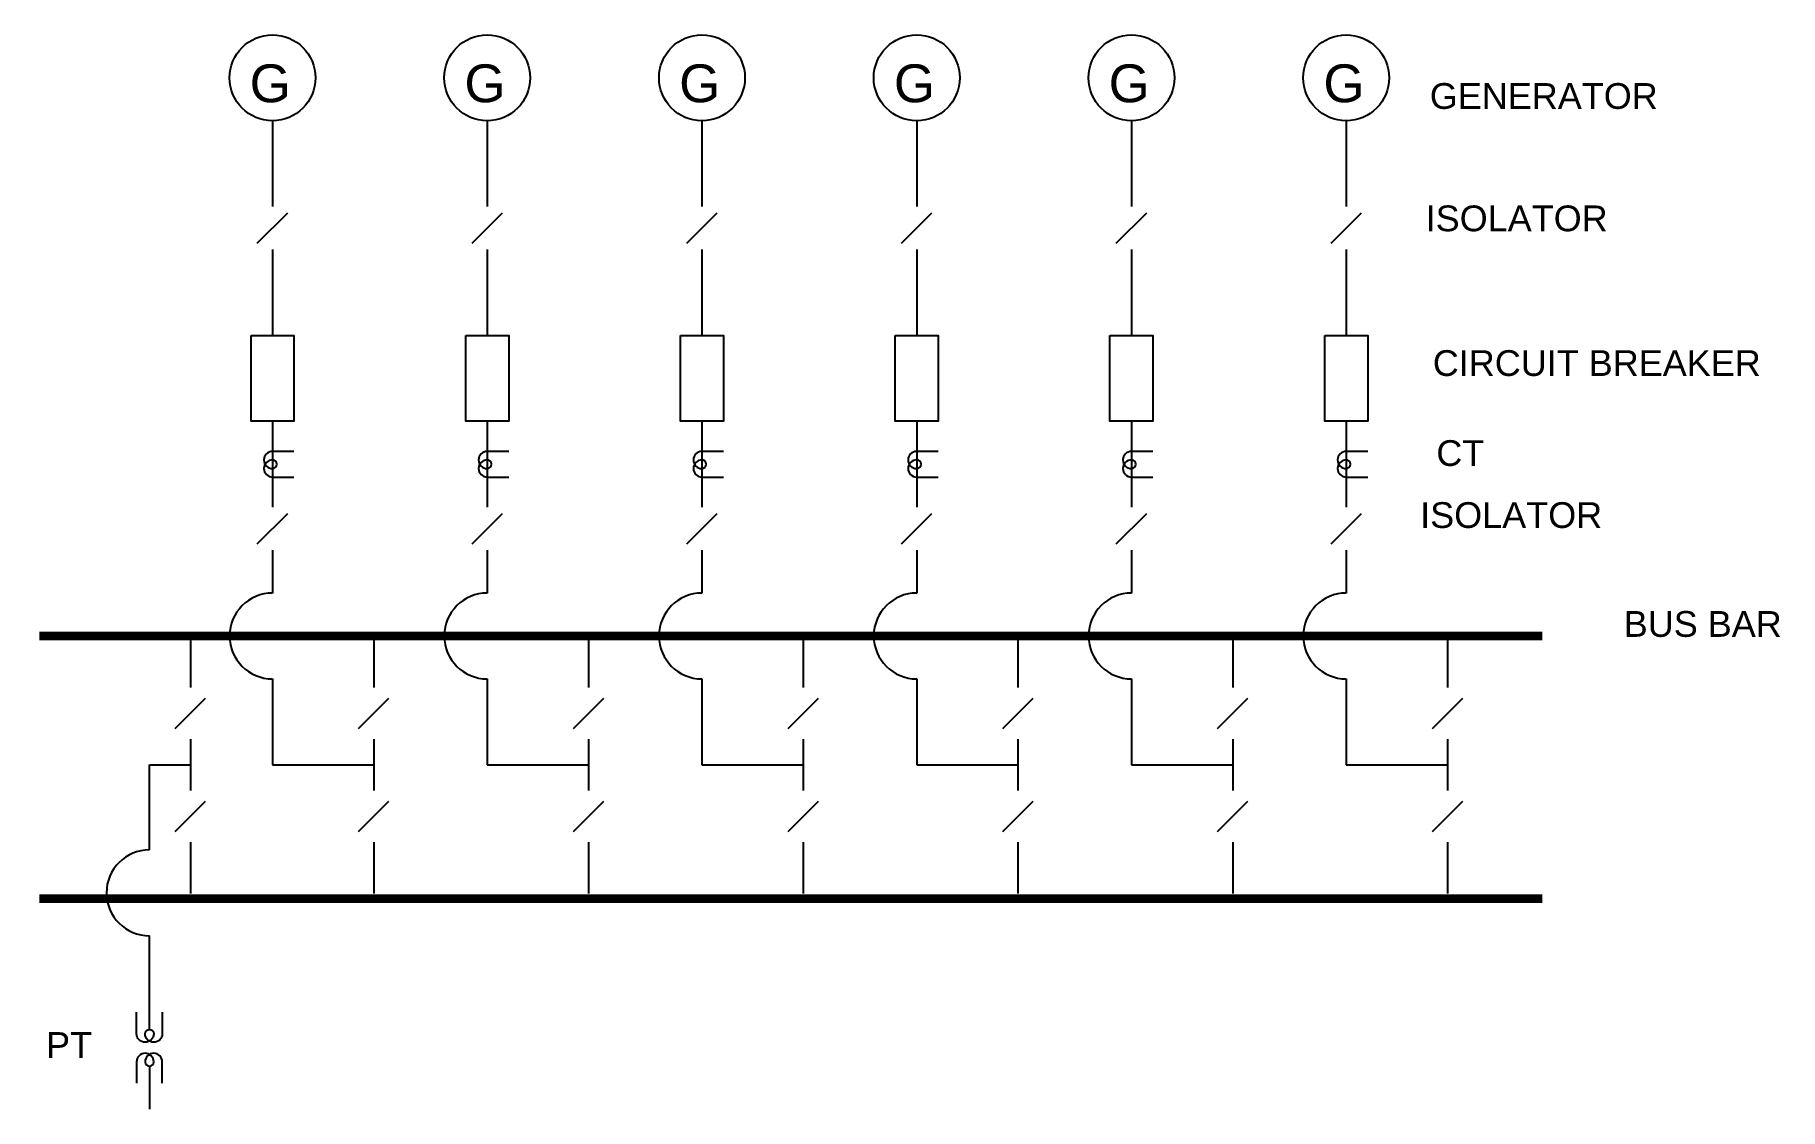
# Model space of a CAD drawing. Header units: millimetres. Extents: x 114 to 317, y 65 to 190.
import ezdxf

# ---------------------------------------------------------------- set-up
doc = ezdxf.new("R2010")
doc.units = ezdxf.units.MM
doc.styles.get("Standard").update_dxf_attribs({"font": 'arial_0.ttf'})

msp = doc.modelspace()

# ---------------------------------------------------------------- linework, layer by layer
for p, q in [((141.9, 180.49), (141.9, 170.49)), ((166.9, 180.49), (166.9, 170.49)), ((191.9, 180.49), (191.9, 170.49)), ((216.9, 180.49), (216.9, 170.49)), ((241.9, 180.49), (241.9, 170.49)), ((266.9, 180.49), (266.9, 170.49)), ((140.13, 166.22), (143.67, 169.75)), ((165.13, 166.22), (168.67, 169.75)), ((190.13, 166.22), (193.67, 169.75)), ((215.13, 166.22), (218.67, 169.75)), ((240.13, 166.22), (243.67, 169.75)), ((265.13, 166.22), (268.67, 169.75)), ((141.9, 165.49), (141.9, 155.49)), ((166.9, 165.49), (166.9, 155.49)), ((191.9, 165.49), (191.9, 155.49)), ((216.9, 165.49), (216.9, 155.49)), ((241.9, 165.49), (241.9, 155.49)), ((266.9, 165.49), (266.9, 155.49)), ((141.9, 145.49), (141.9, 140.49)), ((166.9, 145.49), (166.9, 140.49)), ((191.9, 145.49), (191.9, 140.49)), ((216.9, 145.49), (216.9, 140.49)), ((241.9, 145.49), (241.9, 140.49)), ((266.9, 145.49), (266.9, 140.49)), ((141.9, 140.49), (141.9, 135.49)), ((166.9, 140.49), (166.9, 135.49)), ((191.9, 140.49), (191.9, 135.49)), ((216.9, 140.49), (216.9, 135.49)), ((241.9, 140.49), (241.9, 135.49)), ((266.9, 140.49), (266.9, 135.49)), ((140.13, 131.22), (143.67, 134.75)), ((165.13, 131.22), (168.67, 134.75)), ((190.13, 131.22), (193.67, 134.75)), ((215.13, 131.22), (218.67, 134.75)), ((240.13, 131.22), (243.67, 134.75)), ((265.13, 131.22), (268.67, 134.75)), ((141.9, 130.49), (141.9, 125.49)), ((166.9, 130.49), (166.9, 125.49)), ((191.9, 130.49), (191.9, 125.49)), ((216.9, 130.49), (216.9, 125.49)), ((241.9, 130.49), (241.9, 125.49)), ((266.9, 130.49), (266.9, 125.49)), ((132.35, 120.49), (132.35, 114.49)), ((153.69, 120.49), (153.69, 114.49)), ((178.69, 120.49), (178.69, 114.49)), ((203.69, 120.49), (203.69, 114.49)), ((228.69, 120.49), (228.69, 114.49)), ((253.69, 120.49), (253.69, 114.49)), ((278.69, 120.49), (278.69, 114.49)), ((141.9, 115.49), (141.9, 105.49)), ((166.9, 115.49), (166.9, 105.49)), ((191.9, 115.49), (191.9, 105.49)), ((216.9, 115.49), (216.9, 105.49)), ((241.9, 115.49), (241.9, 105.49)), ((266.9, 115.49), (266.9, 105.49)), ((130.58, 109.72), (134.12, 113.25)), ((151.93, 109.72), (155.46, 113.25)), ((176.93, 109.72), (180.46, 113.25)), ((201.93, 109.72), (205.46, 113.25)), ((226.93, 109.72), (230.46, 113.25)), ((251.93, 109.72), (255.46, 113.25)), ((276.93, 109.72), (280.46, 113.25)), ((132.35, 108.49), (132.35, 102.49)), ((153.69, 108.49), (153.69, 102.49)), ((178.69, 108.49), (178.69, 102.49)), ((203.69, 108.49), (203.69, 102.49)), ((228.69, 108.49), (228.69, 102.49)), ((253.69, 108.49), (253.69, 102.49)), ((278.69, 108.49), (278.69, 102.49)), ((127.57, 105.49), (132.35, 105.49)), ((127.57, 95.58), (127.57, 105.49)), ((141.9, 105.49), (153.69, 105.49)), ((166.9, 105.49), (178.69, 105.49)), ((191.9, 105.49), (203.69, 105.49)), ((216.9, 105.49), (228.69, 105.49)), ((241.9, 105.49), (253.69, 105.49)), ((266.9, 105.49), (278.69, 105.49)), ((130.58, 97.72), (134.12, 101.25)), ((151.93, 97.72), (155.46, 101.25)), ((176.93, 97.72), (180.46, 101.25)), ((201.93, 97.72), (205.46, 101.25)), ((226.93, 97.72), (230.46, 101.25)), ((251.93, 97.72), (255.46, 101.25)), ((276.93, 97.72), (280.46, 101.25)), ((132.35, 96.49), (132.35, 90.49)), ((153.69, 96.49), (153.69, 90.49)), ((178.69, 96.49), (178.69, 90.49)), ((203.69, 96.49), (203.69, 90.49)), ((228.69, 96.49), (228.69, 90.49)), ((253.69, 96.49), (253.69, 90.49)), ((278.69, 96.49), (278.69, 90.49)), ((127.57, 80.27), (127.57, 85.58)), ((127.57, 74.68), (127.57, 80.27)), ((127.57, 70.4), (127.57, 65.4))]:
    msp.add_line(p, q)
for points in [[(139.4, 155.49), (144.4, 155.49), (144.4, 145.49), (139.4, 145.49)], [(164.4, 155.49), (169.4, 155.49), (169.4, 145.49), (164.4, 145.49)], [(189.4, 155.49), (194.4, 155.49), (194.4, 145.49), (189.4, 145.49)], [(214.4, 155.49), (219.4, 155.49), (219.4, 145.49), (214.4, 145.49)], [(239.4, 155.49), (244.4, 155.49), (244.4, 145.49), (239.4, 145.49)], [(264.4, 155.49), (269.4, 155.49), (269.4, 145.49), (264.4, 145.49)]]:
    msp.add_lwpolyline(points, close=True)
for points in [[(144.4, 141.99), (141.9, 141.99, 1), (141.9, 139.99, 1), (141.9, 140.99, 1), (141.9, 138.99), (144.4, 138.99)], [(169.4, 141.99), (166.9, 141.99, 1), (166.9, 139.99, 1), (166.9, 140.99, 1), (166.9, 138.99), (169.4, 138.99)], [(194.4, 141.99), (191.9, 141.99, 1), (191.9, 139.99, 1), (191.9, 140.99, 1), (191.9, 138.99), (194.4, 138.99)], [(219.4, 141.99), (216.9, 141.99, 1), (216.9, 139.99, 1), (216.9, 140.99, 1), (216.9, 138.99), (219.4, 138.99)], [(244.4, 141.99), (241.9, 141.99, 1), (241.9, 139.99, 1), (241.9, 140.99, 1), (241.9, 138.99), (244.4, 138.99)], [(269.4, 141.99), (266.9, 141.99, 1), (266.9, 139.99, 1), (266.9, 140.99, 1), (266.9, 138.99), (269.4, 138.99)], [(129.07, 76.68), (129.07, 74.18, -1), (127.07, 74.18, -1), (128.07, 74.18, -1), (126.07, 74.18), (126.07, 76.68)], [(129.07, 68.4), (129.07, 70.9, 1), (127.07, 70.9, 1), (128.07, 70.9, 1), (126.07, 70.9), (126.07, 68.4)]]:
    msp.add_lwpolyline(points, format="xyb")
at = {"const_width": 1}
for points in [[(114.74, 120.49), (289.74, 120.49)], [(114.74, 89.9), (289.74, 89.9)]]:
    msp.add_lwpolyline(points, dxfattribs=at)
for centre in [(141.9, 185.49), (166.9, 185.49), (191.9, 185.49), (216.9, 185.49), (241.9, 185.49), (266.9, 185.49)]:
    msp.add_circle(centre, 5)
for centre in [(141.9, 120.49), (166.9, 120.49), (191.9, 120.49), (216.9, 120.49), (241.9, 120.49), (266.9, 120.49), (127.57, 90.58)]:
    msp.add_arc(centre, 5, 90, 270)

# ---------------------------------------------------------------- texts
for s, height, p in [('G', 4.41, (139.24, 182.64)), ('G', 4.41, (164.24, 182.64)), ('G', 4.41, (189.24, 182.64)), ('G', 4.41, (214.24, 182.64)), ('G', 4.41, (239.24, 182.64)), ('G', 4.41, (264.24, 182.64)), ('GENERATOR', 3, (276.63, 181.87)), ('ISOLATOR', 3, (276.15, 167.62)), ('CIRCUIT BREAKER', 3, (276.98, 150.77)), ('CT', 3, (277.39, 140.29)), ('ISOLATOR', 3, (275.51, 133.07)), ('BUS BAR', 3, (299.21, 120.39)), ('PT', 3, (115.54, 71.36))]:
    msp.add_text(s, height=height).set_placement(p)

doc.saveas('drawing.dxf')
